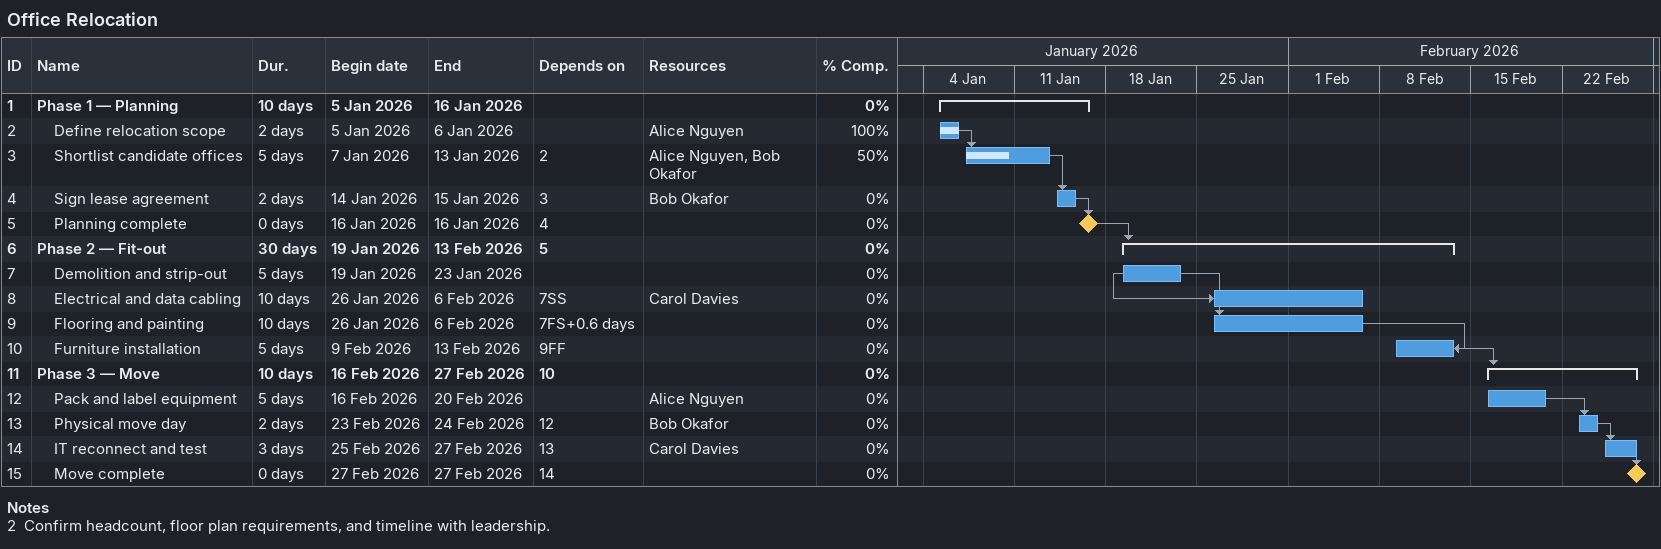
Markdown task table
Office Relocation

| ID | Level | Task | Duration | Start | Finish | Predecessors | Resources | % complete |
|---|---|---|---|---|---|---|---|---|
| 1 | 1 | **Phase 1 — Planning** | 10d | 2026-01-05 | 2026-01-16 |  |  | 0 |
| 2 | 2 | Define relocation scope | 2d | 2026-01-05 | 2026-01-06 |  | Alice Nguyen | 100 |
| 3 | 2 | Shortlist candidate offices | 5d | 2026-01-07 | 2026-01-13 | 2 | Alice Nguyen, Bob Okafor | 50 |
| 4 | 2 | Sign lease agreement | 2d | 2026-01-14 | 2026-01-15 | 3 | Bob Okafor | 0 |
| 5 | 2 | Planning complete | 0d | 2026-01-16 | 2026-01-16 | 4 |  | 0 |
| 6 | 1 | **Phase 2 — Fit-out** | 30d | 2026-01-19 | 2026-02-13 | 5 |  | 0 |
| 7 | 2 | Demolition and strip-out | 5d | 2026-01-19 | 2026-01-23 |  |  | 0 |
| 8 | 2 | Electrical and data cabling | 10d | 2026-01-26 | 2026-02-06 | 7SS | Carol Davies | 0 |
| 9 | 2 | Flooring and painting | 10d | 2026-01-26 | 2026-02-06 | 7FS+0.6d |  | 0 |
| 10 | 2 | Furniture installation | 5d | 2026-02-09 | 2026-02-13 | 9FF |  | 0 |
| 11 | 1 | **Phase 3 — Move** | 10d | 2026-02-16 | 2026-02-27 | 10 |  | 0 |
| 12 | 2 | Pack and label equipment | 5d | 2026-02-16 | 2026-02-20 |  | Alice Nguyen | 0 |
| 13 | 2 | Physical move day | 2d | 2026-02-23 | 2026-02-24 | 12 | Bob Okafor | 0 |
| 14 | 2 | IT reconnect and test | 3d | 2026-02-25 | 2026-02-27 | 13 | Carol Davies | 0 |
| 15 | 2 | Move complete | 0d | 2026-02-27 | 2026-02-27 | 14 |  | 0 |

Notes
- 2: Confirm headcount, floor plan requirements, and timeline with leadership.
